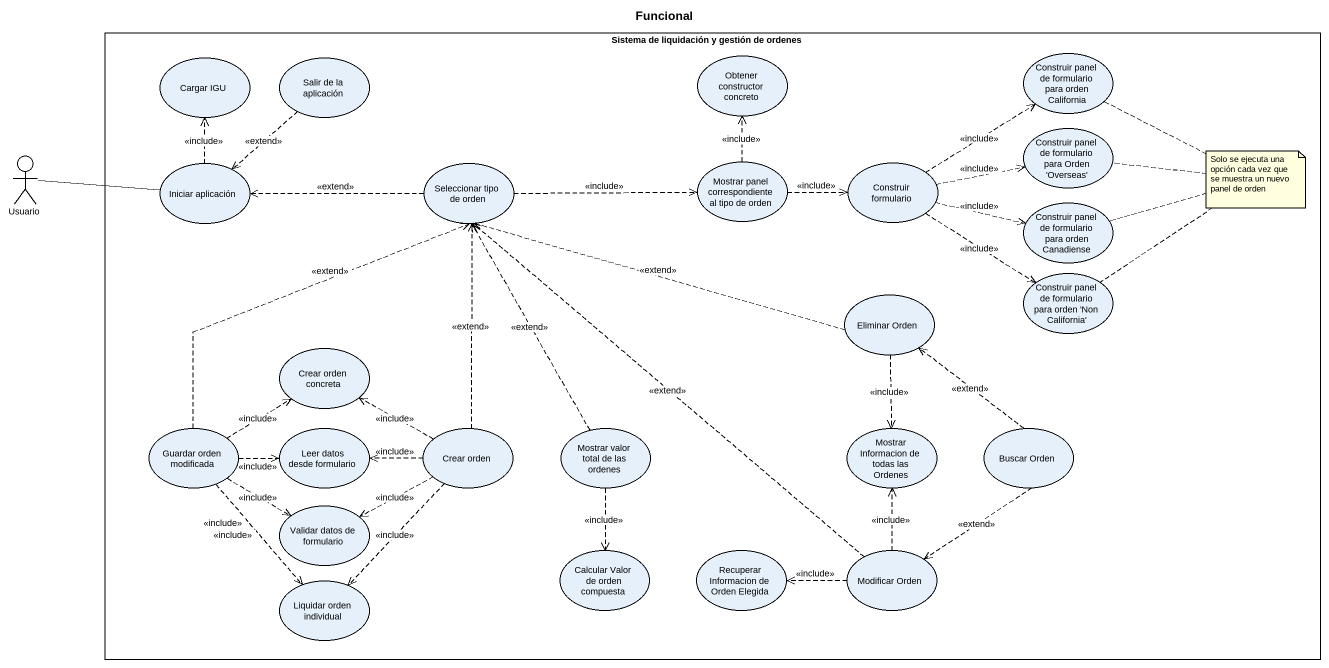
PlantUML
@startuml
title Funcional
rectangle "Sistema de liquidación y gestión de ordenes" as Sistema_de_liquidación_y {
  usecase "Cargar IGU" as Cargar_IGU
  usecase "Salir de la aplicación" as Salir_de_la_aplicación
  usecase "Obtener constructor concreto" as Obtener_constructor_concreto
  usecase "Construir panel de formulario para orden California" as Construir_panel_de
  usecase "Construir panel de formulario para Orden 'Overseas'" as Construir_panel_de_2
  usecase "Iniciar aplicación" as Iniciar_aplicación
  usecase "Seleccionar tipo de orden" as Seleccionar_tipo_de_orden
  usecase "Mostrar panel correspondiente al tipo de orden" as Mostrar_panel
  usecase "Construir formulario" as Construir_formulario
  usecase "Construir panel de formulario para orden Canadiense" as Construir_panel_de_3
  usecase "Construir panel de formulario para orden 'Non California'" as Construir_panel_de_4
  usecase "Eliminar Orden" as Eliminar_Orden
  usecase "Crear orden concreta" as Crear_orden_concreta
  usecase "Guardar orden modificada" as Guardar_orden_modificada
  usecase "Leer datos desde formulario" as Leer_datos_desde_formulario
  usecase "Crear orden" as Crear_orden
  usecase "Mostrar valor total de las ordenes" as Mostrar_valor_total_de_las
  usecase "Mostrar Informacion de todas las Ordenes" as Mostrar_Informacion_de
  usecase "Buscar Orden" as Buscar_Orden
  usecase "Validar datos de formulario" as Validar_datos_de_formulario
  usecase "Calcular Valor de orden compuesta" as Calcular_Valor_de_orden
  usecase "Recuperar Informacion de Orden Elegida" as Recuperar_Informacion_de
  usecase "Modificar Orden" as Modificar_Orden
  usecase "Liquidar orden individual" as Liquidar_orden_individual
}
actor Usuario
Salir_de_la_aplicación ..> Iniciar_aplicación : <<extend>>
Usuario -right- Iniciar_aplicación
Iniciar_aplicación .up.> Cargar_IGU : <<include>>
Seleccionar_tipo_de_orden .left.> Iniciar_aplicación : <<extend>>
Seleccionar_tipo_de_orden .right.> Mostrar_panel : <<include>>
Mostrar_panel .up.> Obtener_constructor_concreto : <<include>>
Mostrar_panel .right.> Construir_formulario : <<include>>
Construir_formulario .up.> Construir_panel_de : <<include>>
Construir_formulario .right.> Construir_panel_de_2 : <<include>>
Construir_formulario .right.> Construir_panel_de_3 : <<include>>
Construir_formulario ..> Construir_panel_de_4 : <<include>>
Eliminar_Orden .left.> Seleccionar_tipo_de_orden : <<extend>>
Eliminar_Orden ..> Mostrar_Informacion_de : <<include>>
Guardar_orden_modificada .up.> Seleccionar_tipo_de_orden : <<extend>>
Guardar_orden_modificada .up.> Crear_orden_concreta : <<include>>
Guardar_orden_modificada .right.> Leer_datos_desde_formulario : <<include>>
Guardar_orden_modificada .right.> Validar_datos_de_formulario : <<include>>
Guardar_orden_modificada ..> Liquidar_orden_individual : <<include>>
Guardar_orden_modificada ..> Liquidar_orden_individual : <<include>>
Crear_orden .up.> Seleccionar_tipo_de_orden : <<extend>>
Crear_orden .left.> Crear_orden_concreta : <<include>>
Crear_orden .left.> Leer_datos_desde_formulario : <<include>>
Crear_orden .left.> Validar_datos_de_formulario : <<include>>
Crear_orden ..> Liquidar_orden_individual : <<include>>
Mostrar_valor_total_de_las .up.> Seleccionar_tipo_de_orden : <<extend>>
Mostrar_valor_total_de_las ..> Calcular_Valor_de_orden : <<include>>
Buscar_Orden .up.> Eliminar_Orden : <<extend>>
Buscar_Orden ..> Modificar_Orden : <<extend>>
Modificar_Orden .up.> Seleccionar_tipo_de_orden : <<extend>>
Modificar_Orden .up.> Mostrar_Informacion_de : <<include>>
Modificar_Orden .left.> Recuperar_Informacion_de : <<include>>
note as N1
  Solo se ejecuta una opción cada vez que se muestra un nuevo panel de orden
end note
N1 .. Construir_panel_de
N1 .. Construir_panel_de_2
N1 .. Construir_panel_de_3
N1 .. Construir_panel_de_4
@enduml
